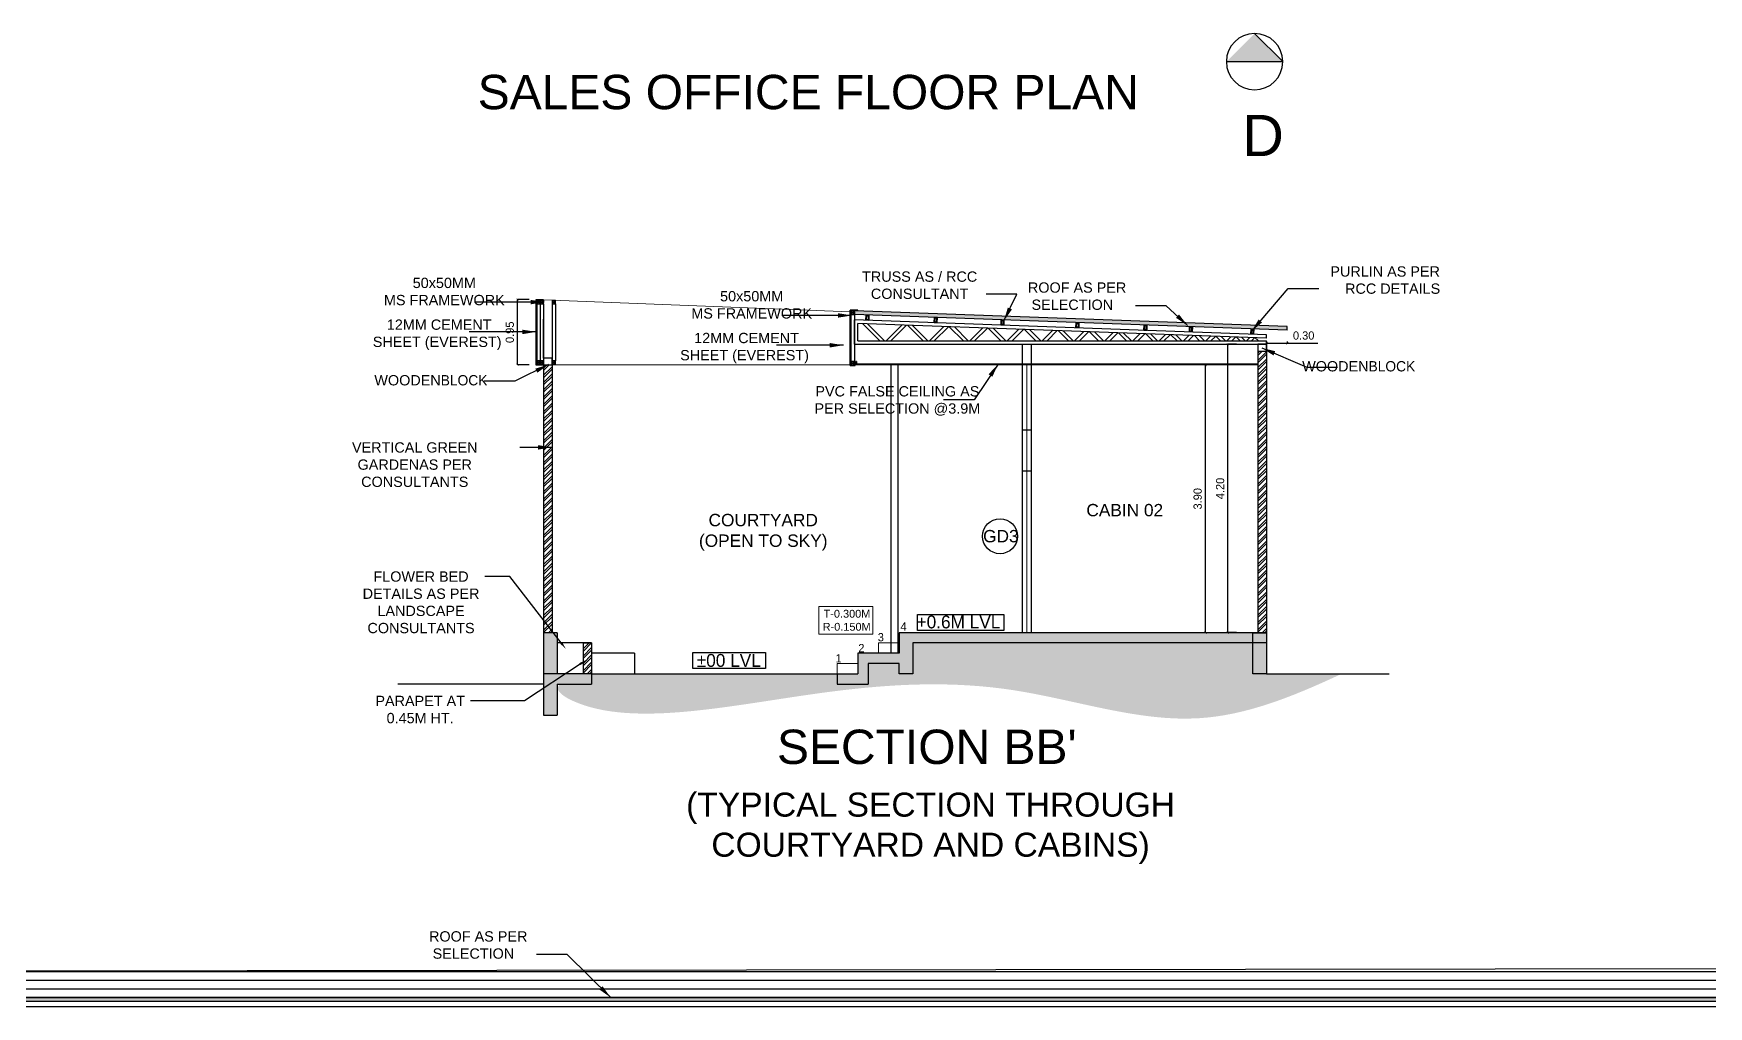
# Model space of a CAD drawing. Header units: metres. Extents: x 494 to 1845, y -666 to 1061.
# Drawn here: x 1492.62 to 1517.01, y 254.01 to 268.19 of the extents above; entities that cross this region are included whole.
import ezdxf
from ezdxf import colors
from ezdxf.entities.mleader import LeaderData, LeaderLine
from ezdxf.math import Vec2, Vec3

# ---------------------------------------------------------------- set-up
doc = ezdxf.new("R2010")
doc.units = ezdxf.units.M
doc.header["$MEASUREMENT"] = 0
doc.linetypes.add('1', pattern=[0])
doc.layers.get('Defpoints').update_dxf_attribs({"color": 12})
for name, color, linetype, lineweight in [('07 TEXT', 7, 'Continuous', 13), ('DIMENSION', 8, 'Continuous', 5), ('VDA-Col-slab', 1, 'Continuous', 30), ('VDA-ELEV LINES', 8, 'Continuous', 9), ('VDA-FURNITURE', 8, 'Continuous', 13), ('VDA-HATCH', 8, 'Continuous', 9), ('VDA-WALL', 250, 'Continuous', 25), ('VDA-WINDOW', 5, 'Continuous', 9)]:
    doc.layers.add(name, color=color, linetype=linetype, lineweight=lineweight)
for name, color, linetype in [('SHEET', 7, 'Continuous'), ('VDA DIMENSION', 8, 'Continuous'), ('VDA-DRIVEWAY', 250, '1'), ('VDA-TEXT', 250, '1'), ('VDA-WALL BELOW', 8, 'Continuous'), ('VDA_CEILING', 250, 'Continuous'), ('VDA_ROOF', 250, 'Continuous'), ('VDA_WALL BELOW', 8, '1')]:
    doc.layers.add(name, color=color, linetype=linetype)
doc.styles.add('0.2', font='arial.ttf', dxfattribs={"height": 0.2})
doc.styles.add('arial', font='arial.ttf', dxfattribs={"height": 0.3})
doc.styles.add('PDF Century Gothic Bold', font='GOTHICB.TTF')
doc.styles.add('RS', font='GOTHIC.TTF')
doc.styles.get("Standard").update_dxf_attribs({"font": 'arial.ttf'})
doc.dimstyles.new('SMALL-1', dxfattribs={"dimtxt": 0.16, "dimasz": 0.035, "dimexe": 0, "dimexo": 0.1, "dimgap": 0.05, "dimtad": 1, "dimzin": 0, "dimdsep": 46, "dimtxsty": 'RS', "dimblk": 'DOT', "dimcen": 2.5, "dimclrd": 256, "dimclre": 256, "dimclrt": 5, "dimadec": 0, "dimazin": 0, "dimtfac": 1, "dimtdec": 3, "dimtofl": 0, "dimtmove": 0, "dimatfit": 3, "dimfxl": 0, "dimtolj": 1, "dimtzin": 0, "dimarcsym": 0})

# ---------------------------------------------------------------- blocks, each defined once
blk = doc.blocks.new('RWRERE')
h = blk.add_hatch(color=251)
h.dxf.hatch_style = 1
h.paths.add_polyline_path([(0, 0.383), (-0.383, 0), (0.383, 0)])
for p, q in [((-0.383, 0), (0, 0.383)), ((0.383, 0), (-0.383, 0))]:
    blk.add_line(p, q)
blk.add_circle((0, 0), 0.383)
blk = doc.blocks.new('sdfsadddddddddddddddddd')
h = blk.add_hatch(color=8)
h.dxf.hatch_style = 1
h.paths.add_polyline_path([(0.05, 0), (0.05, 0.05), (0, 0.05), (0, 0)])
h.paths.add_polyline_path([(0.786, 0), (0.786, 0.05), (0.736, 0.05), (0.736, 0)])
at = {"layer": 'VDA_ROOF'}
for p, q in [((0, 0.05), (0.774, 0.05)), ((0.05, 0), (0, 0.05)), ((0.05, 0.05), (0, 0)), ((0, 0.05), (0, 0)), ((0.736, 0.05), (0.05, 0.05)), ((0.786, 0), (0.736, 0.05)), ((0.786, 0.05), (0.736, 0)), ((0, 0), (0.05, 0)), ((0.772, 0), (0.05, 0))]:
    blk.add_line(p, q, dxfattribs=at)
at = {"layer": 'VDA_ROOF', "lineweight": 30}
for points in [[(0.05, 0), (0.05, 0.05), (0, 0.05), (0, 0)], [(0.786, 0), (0.786, 0.05), (0.736, 0.05), (0.736, 0)]]:
    blk.add_lwpolyline(points, close=True, dxfattribs=at)
blk = doc.blocks.new('AERHGAERTH')
at = {"layer": 'VDA_ROOF'}
h = blk.add_hatch(color=8, dxfattribs=at)
h.dxf.hatch_style = 1
h.paths.add_polyline_path([(8205.522, -3626.215), (8205.602, -3626.215), (8205.602, -3626.175), (8205.522, -3626.175)])
h.paths.add_polyline_path([(8205.532, -3626.205), (8205.592, -3626.205), (8205.592, -3626.185), (8205.532, -3626.185)], flags=16)
for points in [[(8205.602, -3626.215), (8205.522, -3626.215), (8205.522, -3626.175), (8205.602, -3626.175)], [(8205.592, -3626.205), (8205.532, -3626.205), (8205.532, -3626.185), (8205.592, -3626.185)]]:
    blk.add_lwpolyline(points, close=True, dxfattribs=at)
blk = doc.blocks.new('SDAFASDFSD')
for p, q in [((-0.025, -0.025), (0.025, 0.025)), ((-0.025, 0.025), (0.025, -0.025))]:
    blk.add_line(p, q)
at = {"lineweight": 30}
blk.add_lwpolyline([(0.025, 0.025), (-0.025, 0.025), (-0.025, -0.025), (0.025, -0.025)], close=True, dxfattribs=at)
blk = doc.blocks.new('ASFDFASDF')
at = {"layer": 'VDA_ROOF'}
h = blk.add_hatch(color=8, dxfattribs=at)
h.dxf.hatch_style = 1
h.paths.add_polyline_path([(0, -0.929), (-0.05, -0.929), (-0.05, -0.879), (0, -0.879)])
h.paths.add_polyline_path([(0, -0.05), (-0.05, -0.05), (-0.05, 0), (0, 0)])
for p, q in [((-0.05, -0.05), (-0.05, -0.879)), ((0, -0.05), (0, -0.879)), ((0, -0.879), (-0.05, -0.929)), ((-0.05, -0.879), (0, -0.929))]:
    blk.add_line(p, q, dxfattribs=at)
at = {"layer": 'VDA_ROOF', "lineweight": 30}
blk.add_lwpolyline([(0, -0.879), (-0.05, -0.879), (-0.05, -0.929), (0, -0.929)], close=True, dxfattribs=at)
at = {"layer": 'VDA_ROOF'}
blk.add_blockref('SDAFASDFSD', (-0.025, -0.025), dxfattribs=at)
blk = doc.blocks.new('_ArchTick')
at = {"color": 0, "linetype": 'ByBlock', "const_width": 0.15}
blk.add_lwpolyline([(-0.5, -0.5), (0.5, 0.5)], dxfattribs=at)
blk = doc.blocks.new('*D306')
at = {"layer": 'Defpoints', "color": 0}
for p in [(1499.669, 264.31), (1499.937, 264.31), (1499.937, 263.36)]:
    blk.add_point(p, dxfattribs=at)
at = {"layer": 'VDA DIMENSION', "lineweight": -2}
for p, q in [((1499.837, 264.31), (1499.669, 264.31)), ((1499.669, 263.36), (1499.669, 264.31)), ((1499.837, 263.36), (1499.669, 263.36))]:
    blk.add_line(p, q, dxfattribs=at)
at = {"layer": 'VDA DIMENSION', "lineweight": -2, "xscale": 0.035, "yscale": 0.035, "zscale": 0.035}
for p, rotation in [((1499.669, 264.31), 90.00000005197307), ((1499.669, 263.36), 270.000000051973)]:
    blk.add_blockref('_ArchTick', p, dxfattribs=dict(at, rotation=rotation))
at = {"layer": 'VDA DIMENSION', "color": 5, "insert": (1499.556, 263.835), "char_height": 0.12, "attachment_point": 5, "rotation": 90, "style": 'RS'}
blk.add_mtext('\\A1;0.95', dxfattribs=at)
blk = doc.blocks.new('*D307')
at = {"layer": 'Defpoints', "color": 0}
for p in [(1510.01, 263.66), (1510.236, 263.66), (1510.236, 259.46)]:
    blk.add_point(p, dxfattribs=at)
at = {"layer": 'VDA DIMENSION', "lineweight": -2}
for p, q in [((1510.136, 263.66), (1510.01, 263.66)), ((1510.01, 259.46), (1510.01, 263.66)), ((1510.136, 259.46), (1510.01, 259.46))]:
    blk.add_line(p, q, dxfattribs=at)
at = {"layer": 'VDA DIMENSION', "lineweight": -2, "xscale": 0.035, "yscale": 0.035, "zscale": 0.035}
for p, rotation in [((1510.01, 263.66), 90), ((1510.01, 259.46), 270)]:
    blk.add_blockref('_ArchTick', p, dxfattribs=dict(at, rotation=rotation))
at = {"layer": 'VDA DIMENSION', "color": 5, "insert": (1509.897, 261.56), "char_height": 0.12, "attachment_point": 5, "rotation": 90, "style": 'RS'}
blk.add_mtext('\\A1;4.20', dxfattribs=at)
blk = doc.blocks.new('*D308')
at = {"layer": 'Defpoints', "color": 0}
for p in [(1509.683, 263.36), (1509.791, 263.36), (1509.791, 259.46)]:
    blk.add_point(p, dxfattribs=at)
at = {"layer": 'VDA DIMENSION', "lineweight": -2}
for p, q in [((1509.691, 263.36), (1509.683, 263.36)), ((1509.683, 259.46), (1509.683, 263.36)), ((1509.691, 259.46), (1509.683, 259.46))]:
    blk.add_line(p, q, dxfattribs=at)
at = {"layer": 'VDA DIMENSION', "lineweight": -2, "xscale": 0.035, "yscale": 0.035, "zscale": 0.035}
for p, rotation in [((1509.683, 263.36), 90), ((1509.683, 259.46), 270)]:
    blk.add_blockref('_ArchTick', p, dxfattribs=dict(at, rotation=rotation))
at = {"layer": 'VDA DIMENSION', "color": 5, "insert": (1509.57, 261.41), "char_height": 0.12, "attachment_point": 5, "rotation": 90, "style": 'RS'}
blk.add_mtext('\\A1;3.90', dxfattribs=at)
blk = doc.blocks.new('_Dot')
at = {"color": 0, "linetype": 'ByBlock', "lineweight": -2}
blk.add_line((-0.5, 0), (-1, 0), dxfattribs=at)
at = {"color": 0, "linetype": 'ByBlock', "const_width": 0.5}
blk.add_lwpolyline([(-0.25, 0, 1), (0.25, 0, 1)], format="xyb", close=True, dxfattribs=at)
blk = doc.blocks.new('PB')
at = {"layer": 'VDA-HATCH', "lineweight": 40}
h = blk.add_hatch(color=256, dxfattribs=at)
h.dxf.hatch_style = 1
h.paths.add_polyline_path([(1495.965, 261.215), (1495.765, 261.215), (1495.765, 260.615), (1495.965, 260.615)])
at = {"layer": 'VDA-Col-slab'}
blk.add_lwpolyline([(1495.765, 261.215), (1495.965, 261.215), (1495.965, 260.615), (1495.765, 260.615)], close=True, dxfattribs=at)
blk = doc.blocks.new('*D332')
at = {"layer": 'Defpoints', "color": 0}
for p in [(1510.572, 263.799), (1510.872, 263.799), (1510.872, 263.674)]:
    blk.add_point(p, dxfattribs=at)
at = {"layer": 'VDA DIMENSION', "lineweight": -2}
for p, q in [((1510.572, 263.699), (1510.572, 263.674)), ((1510.572, 263.674), (1510.872, 263.674)), ((1510.872, 263.699), (1510.872, 263.674)), ((1510.872, 263.674), (1511.32, 263.674))]:
    blk.add_line(p, q, dxfattribs=at)
at = {"layer": 'VDA DIMENSION', "lineweight": -2, "xscale": 0.035, "yscale": 0.035, "zscale": 0.035, "rotation": 180}
blk.add_blockref('_ArchTick', (1510.572, 263.674), dxfattribs=at)
at = {"layer": 'VDA DIMENSION', "lineweight": -2, "xscale": 0.035, "yscale": 0.035, "zscale": 0.035}
blk.add_blockref('_ArchTick', (1510.872, 263.674), dxfattribs=at)
at = {"layer": 'VDA DIMENSION', "color": 5, "insert": (1511.113, 263.787), "char_height": 0.12, "attachment_point": 5, "style": 'RS'}
blk.add_mtext('\\A1;0.30', dxfattribs=at)

msp = doc.modelspace()

# ---------------------------------------------------------------- hatches: boundary and pattern name
at = {"layer": 'VDA-HATCH'}
for points in [[(1510.8717, 263.8679), (1504.5717, 264.0959), (1504.5717, 264.1459), (1510.8717, 263.9179)], [(1537.3521, 254.1451), (1477.092, 254.1451), (1477.092, 254.0951), (1537.3521, 254.0951)]]:
    msp.add_hatch(color=8, dxfattribs=at).paths.add_polyline_path(points)
at = {"layer": 'VDA-HATCH', "lineweight": 0}
h = msp.add_hatch(dxfattribs=at)
h.set_pattern_fill('ANSI32', color=8, scale=0.2, angle=360)
h.set_pattern_definition([(45, (-38511.77572, 7005.07432), (-0.05303300859, 0.05303300859), []), (45, (-38511.740365, 7005.07432), (-0.05303300859, 0.05303300859), [])])
h.paths.add_polyline_path([(1510.4467, 263.5597), (1510.4467, 259.4597), (1510.5717, 259.4597), (1510.5717, 263.5597)])
h.paths.add_polyline_path([(1500.0467, 263.3597), (1500.1717, 263.3597), (1500.1717, 259.4597), (1500.0467, 259.4597)])
h.paths.add_polyline_path([(1500.6217, 258.8597), (1500.6217, 259.3097), (1500.7467, 259.3097), (1500.7467, 258.8597)])
at = {"layer": 'VDA-HATCH', "lineweight": 40}
h = msp.add_hatch(color=256, dxfattribs=at)
h.dxf.hatch_style = 1
h.paths.add_polyline_path([(1510.3717, 259.4597), (1505.4217, 259.4597), (1505.4217, 259.3097), (1510.3717, 259.3097)])
h.paths.add_polyline_path([(1500.7467, 258.7097), (1500.7467, 258.8597), (1500.0467, 258.8597), (1500.0467, 258.2597), (1500.2467, 258.2597), (1500.2467, 258.7097)])
h.paths.add_polyline_path([(1504.3217, 258.8597), (1504.3217, 258.7097), (1504.7717, 258.7097), (1504.7717, 259.0097), (1505.2217, 259.0097), (1505.2217, 259.1597), (1504.6217, 259.1597), (1504.6217, 258.8597)])
h = msp.add_hatch(color=256, dxfattribs=at)
h.dxf.hatch_style = 1
h.paths.add_polyline_path([(1500.2467, 259.4597), (1500.0467, 259.4597), (1500.0467, 258.8597), (1500.2467, 258.8597)])
at = {"layer": 'VDA-HATCH'}
h = msp.add_hatch(dxfattribs=at)
h.set_pattern_fill('2X2BRIKS', color=256, scale=0.03, angle=45)
h.set_pattern_definition([(45, (1499.78462, 258.2601), (-0.1697056, 0.1697056), [0.03, 0]), (45, (1499.69977, 258.34495), (8e-17, 0.3394113), [0.24, -0.24]), (135, (1499.78462, 258.2601), (-0.1697056, -0.1697056), [0.03, 0]), (135, (1500.03918, 258.51466), (-0.3394113, 1e-16), [0.24, -0.24])])
edge = h.paths.add_edge_path()
edge.add_spline(control_points=[(1500.2467, 258.6469), (1500.2813, 258.5666), (1501.199, 258.021), (1503.8066, 258.656), (1506.8962, 258.7994), (1509.4144, 257.9083), (1510.9426, 258.5248), (1511.609, 258.8337)], knot_values=[0.356133, 0.356133, 0.356133, 0.356133, 0.8073889, 4.8527786, 7.5180724, 10.2491507, 12.3787206, 12.3787206, 12.3787206, 12.3787206], degree=3, periodic=0)
edge.add_spline(control_points=[(1511.609, 258.8337), (1511.6276, 258.8423), (1511.6462, 258.851), (1511.6648, 258.8597)], knot_values=[12.3787206, 12.3787206, 12.3787206, 12.3787206, 12.4381902, 12.4381902, 12.4381902, 12.4381902], degree=3, periodic=0)
edge.add_line((1511.6648, 258.8597), (1510.5717, 258.8597))
edge.add_line((1510.5717, 258.8597), (1510.5717, 259.3097))
edge.add_line((1510.5717, 259.3097), (1505.4217, 259.3097))
edge.add_line((1505.4217, 259.3097), (1505.4217, 259.0097))
edge.add_line((1505.4217, 259.0097), (1504.7717, 259.0097))
edge.add_line((1504.7717, 259.0097), (1504.7717, 258.7097))
edge.add_line((1504.7717, 258.7097), (1504.3217, 258.7097))
edge.add_line((1504.3217, 258.7097), (1504.3217, 258.8597))
edge.add_line((1504.3217, 258.8597), (1500.7467, 258.8597))
edge.add_line((1500.7467, 258.8597), (1500.7467, 258.7097))
edge.add_line((1500.7467, 258.7097), (1500.2467, 258.7097))
edge.add_line((1500.2467, 258.7097), (1500.2797, 258.7097))
edge.add_line((1500.2797, 258.7097), (1500.2467, 258.6469))
at = {"layer": 'VDA-HATCH', "lineweight": 40}
h = msp.add_hatch(color=256, dxfattribs=at)
h.dxf.hatch_style = 1
h.paths.add_polyline_path([(1505.4217, 259.4597), (1505.2217, 259.4597), (1505.2217, 258.8597), (1505.4217, 258.8597)])
at = {"layer": 'VDA_ROOF'}
h = msp.add_hatch(dxfattribs=at)
h.set_pattern_fill('ANSI31', color=253, angle=135)
h.set_pattern_definition([(180, (1476.78213, 253.77399), (-2e-17, -0.125), [])])
h.paths.add_polyline_path([(1537.3521, 254.1451), (1536.8572, 254.1451), (1536.4072, 254.1451), (1477.092, 254.1451), (1477.092, 254.5152), (1537.352, 254.5982)])

# ---------------------------------------------------------------- linework, layer by layer
for points in [[(1505.4893, 259.7259), (1506.7494, 259.7259), (1506.7494, 259.4918), (1505.4893, 259.4918)], [(1502.2176, 259.171), (1503.2768, 259.171), (1503.2768, 258.9398), (1502.2176, 258.9398)]]:
    msp.add_lwpolyline(points, close=True)
at = {"layer": '07 TEXT'}
msp.add_lwpolyline([(1504.8404, 259.8389), (1504.0561, 259.8389), (1504.0561, 259.4397), (1504.8404, 259.4397)], close=True, dxfattribs=at)
at = {"layer": 'VDA-Col-slab'}
for p, q in [((1500.2467, 259.4597), (1500.0467, 259.4597)), ((1500.0467, 259.4597), (1500.0467, 258.2597)), ((1500.2467, 259.4597), (1500.2467, 258.8597)), ((1510.5717, 259.4597), (1505.2217, 259.4597)), ((1505.2217, 259.4597), (1505.2217, 259.1597)), ((1510.5717, 259.4597), (1510.5717, 258.8597)), ((1504.6217, 259.1597), (1504.6217, 258.8597)), ((1505.2217, 259.1597), (1504.6217, 259.1597)), ((1504.7717, 259.0097), (1504.7717, 258.7097)), ((1500.7467, 258.8597), (1500.0467, 258.8597)), ((1500.7467, 258.8597), (1500.7467, 258.7097)), ((1504.3217, 258.8597), (1504.3217, 258.7097)), ((1504.3217, 258.8597), (1504.6217, 258.8597)), ((1500.2467, 258.7097), (1500.7467, 258.7097)), ((1500.2467, 258.7097), (1500.2467, 258.2597)), ((1504.3217, 258.7097), (1504.7717, 258.7097)), ((1500.0467, 258.2597), (1500.2467, 258.2597))]:
    msp.add_line(p, q, dxfattribs=at)
msp.add_lwpolyline([(1510.5717, 259.3097), (1505.4217, 259.3097), (1505.4217, 258.8597), (1505.2217, 258.8597), (1505.2217, 259.0097), (1504.7717, 259.0097)], dxfattribs=at)
at = {"layer": 'VDA-DRIVEWAY', "color": 250, "lineweight": 30, "true_color": 0x2c2e2f}
for p, q in [((1500.7467, 258.8597), (1504.3217, 258.8597)), ((1510.5717, 258.8597), (1512.3595, 258.8597)), ((1500.0467, 258.7097), (1497.9265, 258.7097))]:
    msp.add_line(p, q, dxfattribs=at)
at = {"layer": 'VDA-ELEV LINES'}
for p, q in [((1500.0467, 264.3097), (1504.5117, 264.1341)), ((1500.1717, 263.3597), (1504.5117, 263.3597)), ((1504.9217, 259.1597), (1504.9217, 259.3097)), ((1504.9217, 259.3097), (1505.2217, 259.3097)), ((1504.3217, 258.8597), (1504.3217, 259.0097)), ((1504.3217, 259.0097), (1504.6217, 259.0097))]:
    msp.add_line(p, q, dxfattribs=at)
at = {"layer": 'VDA-FURNITURE'}
msp.add_line((1505.2217, 259.4597), (1510.5717, 259.4597), dxfattribs=at)
at = {"layer": 'VDA-TEXT', "color": 253}
msp.add_circle((1506.6923, 260.8647), 0.2546, dxfattribs=at)
at = {"layer": 'VDA-WALL'}
for p, q in [((1510.5717, 263.6597), (1510.5717, 258.9097)), ((1504.5917, 263.4097), (1504.5917, 263.3597)), ((1504.6022, 263.4097), (1504.6022, 263.3702)), ((1510.4467, 263.5597), (1510.4467, 259.4597)), ((1500.0467, 263.3597), (1500.0467, 258.8597)), ((1500.1717, 263.3597), (1500.1717, 259.4597)), ((1500.6217, 259.3097), (1500.6217, 258.8597)), ((1500.6217, 259.3097), (1500.7467, 259.3097)), ((1500.7467, 259.3097), (1500.7467, 258.8597))]:
    msp.add_line(p, q, dxfattribs=at)
msp.add_lwpolyline([(1507.0217, 263.6597), (1507.1467, 263.6597), (1507.1467, 263.3702), (1507.0217, 263.3702)], close=True, dxfattribs=at)
msp.add_lwpolyline([(1510.4467, 263.5597), (1510.5717, 263.5597)], dxfattribs=at)
at = {"layer": 'VDA-WALL BELOW'}
for p, q in [((1500.7467, 259.3097), (1500.2467, 259.3097)), ((1501.3717, 259.1597), (1500.7467, 259.1597)), ((1501.3717, 259.1597), (1501.3717, 258.8597))]:
    msp.add_line(p, q, dxfattribs=at)
at = {"layer": 'VDA-WINDOW'}
msp.add_line((1507.0842, 263.3597), (1507.0842, 259.4597), dxfattribs=at)
at = {"layer": 'VDA_CEILING'}
for p, q in [((1504.6022, 263.4097), (1504.5917, 263.4097)), ((1510.4467, 263.3702), (1504.6022, 263.3702)), ((1510.4467, 263.3597), (1504.5917, 263.3597))]:
    msp.add_line(p, q, dxfattribs=at)
at = {"layer": 'VDA_ROOF'}
for p, q in [((1500.0467, 264.2991), (1500.0467, 264.3097)), ((1500.0467, 264.2999), (1500.0467, 264.2899)), ((1500.0467, 264.2398), (1500.0467, 264.2898)), ((1504.5117, 263.3497), (1504.5117, 264.1559)), ((1504.6217, 264.1559), (1504.5117, 264.1559)), ((1504.6217, 264.1459), (1504.5217, 264.1459)), ((1510.8717, 263.9179), (1504.5717, 264.1459)), ((1504.5717, 264.0959), (1504.5717, 264.1459)), ((1504.6217, 264.1459), (1504.6217, 264.1559)), ((1500.0467, 263.4591), (1500.0467, 264.0282)), ((1510.8717, 263.8679), (1504.5717, 264.0959)), ((1510.5717, 263.7987), (1504.5717, 264.0159)), ((1504.5717, 263.6597), (1504.5717, 264.0159)), ((1510.5717, 263.7487), (1504.6217, 263.964)), ((1504.6217, 263.7097), (1504.6217, 263.964)), ((1504.6898, 263.9615), (1504.9416, 263.7097)), ((1504.7631, 263.9589), (1505.0123, 263.7097)), ((1505.2647, 263.9407), (1505.0336, 263.7097)), ((1505.333, 263.9383), (1505.1044, 263.7097)), ((1505.3448, 263.9378), (1505.573, 263.7097)), ((1505.4181, 263.9352), (1505.6437, 263.7097)), ((1505.874, 263.9187), (1505.665, 263.7097)), ((1505.9422, 263.9162), (1505.7357, 263.7097)), ((1505.9541, 263.9158), (1506.1602, 263.7097)), ((1506.0274, 263.9131), (1506.2309, 263.7097)), ((1506.4407, 263.8982), (1506.2522, 263.7097)), ((1506.5089, 263.8957), (1506.3229, 263.7097)), ((1506.5208, 263.8953), (1506.7064, 263.7097)), ((1506.5941, 263.8926), (1506.7771, 263.7097)), ((1506.9678, 263.8791), (1506.7984, 263.7097)), ((1507.036, 263.8766), (1506.8691, 263.7097)), ((1507.0479, 263.8762), (1507.2144, 263.7097)), ((1507.1212, 263.8735), (1507.2851, 263.7097)), ((1507.4581, 263.8614), (1507.3064, 263.7097)), ((1507.5263, 263.8589), (1507.3771, 263.7097)), ((1507.5382, 263.8585), (1507.687, 263.7097)), ((1510.8717, 263.8679), (1510.8717, 263.9179)), ((1504.5717, 263.6597), (1510.5717, 263.6597)), ((1504.6217, 263.7097), (1510.5717, 263.7097)), ((1507.6115, 263.8558), (1507.7577, 263.7097)), ((1507.9142, 263.8449), (1507.779, 263.7097)), ((1507.9824, 263.8424), (1507.8497, 263.7097)), ((1507.9942, 263.842), (1508.1265, 263.7097)), ((1508.0676, 263.8393), (1508.1972, 263.7097)), ((1508.3383, 263.8295), (1508.2185, 263.7097)), ((1508.4066, 263.827), (1508.2892, 263.7097)), ((1508.4184, 263.8266), (1508.5353, 263.7097)), ((1508.4918, 263.8239), (1508.6061, 263.7097)), ((1508.7329, 263.8152), (1508.6274, 263.7097)), ((1508.8011, 263.8127), (1508.6981, 263.7097)), ((1508.813, 263.8123), (1508.9156, 263.7097)), ((1508.8863, 263.8097), (1508.9863, 263.7097)), ((1509.0999, 263.8019), (1509.0076, 263.7097)), ((1509.1681, 263.7995), (1509.0783, 263.7097)), ((1509.18, 263.799), (1509.2693, 263.7097)), ((1509.2533, 263.7964), (1509.3401, 263.7097)), ((1509.4413, 263.7896), (1509.3614, 263.7097)), ((1509.5095, 263.7871), (1509.4321, 263.7097)), ((1509.5213, 263.7867), (1509.5984, 263.7097)), ((1509.5947, 263.784), (1509.6691, 263.7097)), ((1509.7588, 263.7781), (1509.6904, 263.7097)), ((1509.827, 263.7756), (1509.7611, 263.7097)), ((1509.8389, 263.7752), (1509.9044, 263.7097)), ((1509.9122, 263.7725), (1509.9751, 263.7097)), ((1510.0541, 263.7674), (1509.9964, 263.7097)), ((1510.1224, 263.7649), (1510.0671, 263.7097)), ((1510.1342, 263.7645), (1510.189, 263.7097)), ((1510.2076, 263.7619), (1510.2597, 263.7097)), ((1510.3288, 263.7575), (1510.281, 263.7097)), ((1510.3971, 263.755), (1510.3517, 263.7097)), ((1510.4089, 263.7546), (1510.4538, 263.7097)), ((1510.5717, 263.7487), (1510.5717, 263.7987)), ((1510.5717, 263.6597), (1510.5717, 263.7097)), ((1504.5717, 263.4097), (1504.5817, 263.4097)), ((1504.5817, 263.3497), (1504.5817, 263.4097)), ((1504.5117, 263.3497), (1504.5817, 263.3497)), ((1477.092, 254.1451), (1537.3521, 254.1451)), ((1477.092, 254.0948), (1537.3521, 254.0948)), ((1477.092, 254.0149), (1537.3521, 254.0149))]:
    msp.add_line(p, q, dxfattribs=at)
at = {"layer": 'VDA_ROOF', "color": 254}
msp.add_line((1477.092, 254.5143), (1537.3521, 254.5982), dxfattribs=at)
at = {"layer": 'VDA_ROOF'}
for points in [[(1500.0467, 264.3097), (1499.9367, 264.3097), (1499.9367, 263.3597), (1500.0467, 263.3597)], [(1500.0467, 264.2997), (1499.9467, 264.2997), (1499.9467, 263.3697), (1500.0467, 263.3697)]]:
    msp.add_lwpolyline(points, dxfattribs=at)
at = {"layer": 'VDA_ROOF', "lineweight": 30}
msp.add_lwpolyline([(1510.5717, 263.5597), (1510.5717, 263.6597), (1510.4467, 263.6597), (1510.4467, 263.5597), (1510.5717, 263.5597)], dxfattribs=at)
msp.add_lwpolyline([(1500.0467, 263.3597), (1500.1717, 263.3597), (1500.1717, 263.4597), (1500.0467, 263.4597)], close=True, dxfattribs=at)
at = {"layer": 'VDA_WALL BELOW'}
for p, q in [((1505.1092, 259.1597), (1505.1092, 263.3702)), ((1505.2092, 259.1597), (1505.2092, 263.3702)), ((1507.0217, 259.4597), (1507.0217, 263.3597)), ((1507.1467, 263.3597), (1507.1467, 259.4597)), ((1507.1467, 262.4097), (1507.0217, 262.4097)), ((1507.1467, 261.8097), (1507.0217, 261.8097))]:
    msp.add_line(p, q, dxfattribs=at)

# ---------------------------------------------------------------- block references
at = {"xscale": -1.072497202074923, "yscale": 1.072497202074923, "zscale": 1.072497202074923}
msp.add_blockref('RWRERE', (1510.3992, 267.7763), dxfattribs=at)
at = {"color": 4, "rotation": 90}
msp.add_blockref('sdfsadddddddddddddddddd', (1504.5717, 263.3597), dxfattribs=at)
at = {"layer": 'DIMENSION'}
msp.add_blockref('PB', (14.6066, -1.7554), dxfattribs=at)
at = {"layer": 'VDA-WALL'}
for p in [(1499.9967, 264.2997), (1500.0467, 264.2997), (1500.2217, 264.2997)]:
    msp.add_blockref('ASFDFASDF', p, dxfattribs=at)
at = {"layer": 'VDA_ROOF'}
for p, rotation in [((5425.3607, 8333.091), 267.9272910598039), ((5426.3549, 8333.0551), 267.9272910588195), ((5427.327, 8333.0199), 267.927291059849), ((5428.4179, 8332.9804), 267.9272910598068), ((5429.4087, 8332.9445), 267.9272910598786), ((5430.0701, 8332.9206), 267.9272910598169), ((5430.9653, 8332.8882), 267.9272910585095)]:
    msp.add_blockref('AERHGAERTH', p, dxfattribs=dict(at, rotation=rotation))

# ---------------------------------------------------------------- texts
at = {"insert": (1510.2192, 267.001), "char_height": 0.6, "width": 3.795522, "attachment_point": 1}
msp.add_mtext('D', dxfattribs=at)
at = {"layer": 'SHEET', "lineweight": 9, "attachment_point": 5}
for s, insert, char_height, width in [('\\pt13;SALES OFFICE FLOOR PLAN', (1503.9002, 267.3305), 0.5, 16.971429), ("\\pt13;SECTION BB'", (1505.6266, 257.7938), 0.5, 16.971429), ('\\pt13;(TYPICAL SECTION THROUGH COURTYARD AND CABINS)', (1505.6809, 256.6108), 0.35, 8.990856)]:
    msp.add_mtext(s, dxfattribs=dict(at, insert=insert, char_height=char_height, width=width))
at = {"layer": 'VDA-TEXT', "style": '0.2'}
for s, p in [('T-0.300M', (1504.1241, 259.6787)), ('R-0.150M ', (1504.1107, 259.4886))]:
    msp.add_text(s, height=0.11382, rotation=0, dxfattribs=at).set_placement(p)
at = {"layer": 'VDA-TEXT', "color": 1, "style": 'RS', "oblique": 0, "width": 1}
for s, p in [('+0.6M LVL', (1505.4777, 259.5225)), ('%%P00 LVL', (1502.2773, 258.9619))]:
    msp.add_text(s, height=0.1875, rotation=0, dxfattribs=at).set_placement(p)
at = {"layer": 'VDA-TEXT', "char_height": 0.15, "attachment_point": 2}
for s, insert, width in [('50x50MM \\PMS FRAMEWORK ', (1498.6018, 264.6293), 2.738497), ('\\pt8;TRUSS AS / RCC CONSULTANT', (1505.5222, 264.7208), 1.725941), ('\\pi0.05854;PURLIN AS PER \\P\\pi0.27658;RCC DETAILS', (1512.2701, 264.7955), 1.725941), ('50x50MM \\PMS FRAMEWORK ', (1503.0768, 264.435), 2.738497), ('\\pi0.13998;ROOF AS PER \\pi0.13998;SELECTION', (1507.7447, 264.5616), 1.725941), (' 12MM CEMENT SHEET (EVEREST)', (1498.4981, 264.0211), 2.236626), (' 12MM CEMENT SHEET (EVEREST)', (1502.9731, 263.8268), 2.236626), ('\\pi0.38719;WOODEN{\\fCentury Gothic|b0|i0|c0|p34;\\p\\pi0.38719;BLOCK ', (1511.7206, 263.4147), 1.725941), ('\\pi0.38719;WOODEN{\\fCentury Gothic|b0|i0|c0|p34;\\p\\pi0.38719;BLOCK ', (1498.2128, 263.2111), 1.725941), ('PVC FALSE CEILING AS PER SELECTION @3.9M', (1505.1979, 263.0501), 2.48466), ('{\\c0;VERTICAL GREEN GARDEN}{\\c0;AS PER CONSULTANTS}\\P\\pi1.35327; ', (1498.1716, 262.2326), 2.804231), ('\\pi0.13998;ROOF AS PER \\pi0.13998;SELECTION', (1499.0254, 255.1112), 1.725941)]:
    msp.add_mtext(s, dxfattribs=dict(at, insert=insert, width=width))
at = {"layer": 'VDA-TEXT'}
for s, insert, char_height, width, attachment_point, style in [('\\pi0.12806;COURTYARD \\P(OPEN TO SKY)', (1503.1808, 260.9227), 0.18, 4.378113, 5, 'arial'), ('{\\fArial|b0|i0|c0|p34;CABIN 02}', (1507.9494, 261.1521), 0.18, 2.162233, 7, 'PDF Century Gothic Bold'), ('\\pi0.95736;4', (1504.286, 259.6102), 0.12, 2.007073, 1, 'RS'), ('\\pi0.95781;2', (1503.6714, 259.2951), 0.12, 2.007073, 1, 'RS'), ('\\pi0.95753;3', (1503.9551, 259.4538), 0.12, 2.007073, 1, 'RS'), ('\\pi0.96442;1', (1503.3329, 259.1467), 0.12, 2.007073, 1, 'RS')]:
    msp.add_mtext(s, dxfattribs=dict(at, insert=insert, char_height=char_height, width=width, attachment_point=attachment_point, style=style))
at = {"layer": 'VDA-TEXT', "color": 253, "insert": (1506.4462, 260.7729), "char_height": 0.18, "width": 2.162233, "attachment_point": 7, "style": 'PDF Century Gothic Bold'}
msp.add_mtext('{\\fArial|b0|i0|c0|p34;GD3}', dxfattribs=at)

# ---------------------------------------------------------------- dimensions: what is measured, and where the dimension line sits
at = {"layer": 'VDA DIMENSION'}
dim = msp.add_linear_dim(base=(1499.6686, 264.3097), p1=(1499.9367, 263.3597), p2=(1499.9367, 264.3097), angle=90, dimstyle='SMALL-1', override={"dimtxt": 0.12, "dimblk": 'ArchTick', "dimarcsym": 1}, dxfattribs=at)
dim.commit()
dim.dimension.update_dxf_attribs({"geometry": '*D306', "text_midpoint": (1499.6686, 263.8347), "dimtype": 161})
for p1, p2, distance, picture, middle in [((1510.5717, 263.7987), (1510.8717, 263.7987), -0.1244, '*D332', (1511.1134, 263.7873)), ((1510.236, 259.4597), (1510.236, 263.6597), 0.2262, '*D307', (1509.8968, 261.5597)), ((1509.7913, 259.4597), (1509.7913, 263.3597), 0.1081, '*D308', (1509.5702, 261.4097))]:
    dim = msp.add_aligned_dim(p1=p1, p2=p2, distance=distance, dimstyle='SMALL-1', override={"dimtxt": 0.12, "dimblk": 'ArchTick', "dimarcsym": 1}, dxfattribs=at)
    dim.commit()
    dim.dimension.update_dxf_attribs({"geometry": picture, "text_midpoint": middle})

# ---------------------------------------------------------------- leaders
at = {"layer": 'VDA-TEXT'}
for points in [[(1506.7489, 264.0011), (1506.9372, 264.3921), (1506.4911, 264.3921)], [(1510.3515, 263.8463), (1510.8865, 264.4743), (1511.3326, 264.4743)], [(1500.057, 264.2744), (1499.0394, 264.2744)], [(1504.532, 264.0801), (1503.5144, 264.0801)], [(1509.4232, 263.9352), (1509.1088, 264.2222), (1508.6626, 264.2222)], [(1499.9367, 263.8405), (1498.9636, 263.8405)], [(1504.4117, 263.6461), (1503.4386, 263.6461)], [(1506.6643, 263.3717), (1506.3175, 262.8508), (1505.8713, 262.8508)], [(1510.5025, 263.6071), (1511.1585, 263.3263), (1511.6046, 263.3263)], [(1500.1209, 263.3638), (1499.6291, 263.1227), (1499.183, 263.1227)], [(1500.1641, 262.1585), (1499.6992, 262.1585)], [(1501.0257, 254.1451, 0), (1500.3895, 254.7717, 0), (1499.9434, 254.7717, 0)]]:
    msp.add_leader(points, dimstyle='SMALL-1', override={"dimasz": 0.2, "dimtad": 0, "dimclrd": 8, "dimfxl": 0}, dxfattribs=at)
ml = msp.add_multileader_mtext('Standard', dxfattribs=at)
ml.set_content('{\\C256;FLOWER BED \\PDETAILS AS PER LANDSCAPE CONSULTANTS}', color=105)
ml.set_leader_properties()
ml.build(insert=Vec2(0, 0))
ml.multileader.update_dxf_attribs({"dogleg_length": 0.36, "arrow_head_size": 0.11})
ctx = ml.context
ctx.base_point, ctx.char_height, ctx.arrow_head_size, ctx.landing_gap_size, ctx.plane_origin = Vec3(1497.3322, 260.2761), 0.15, 0.11, 0.09, Vec3(1500.3702, 259.2243)
ctx.text_align_type = 1
notes = []
notes.append((ctx, [(0, (1, 1, 0), (1499.5536, 260.2761), (-1, 0), 0.36, [(0, [(1500.3702, 259.2243)], 0, [])])]))
ctx.mtext.insert, ctx.mtext.width, ctx.mtext.alignment, ctx.mtext.flow_direction = Vec3(1498.2629, 260.3524), 2.271758, 2, 5
ml = msp.add_multileader_mtext('Standard', dxfattribs=at)
ml.set_content('PARAPET AT \\P0.45M HT.', color=256)
ml.set_leader_properties()
ml.build(insert=Vec2(0, 0))
ml.multileader.update_dxf_attribs({"dogleg_length": 0.7876, "arrow_head_size": 0.11})
ctx = ml.context
ctx.base_point, ctx.char_height, ctx.arrow_head_size, ctx.landing_gap_size, ctx.plane_origin = Vec3(1497.5188, 258.4646), 0.15, 0.11, 0.09, Vec3(1499.7634, 257.3822)
ctx.text_align_type = 1
notes.append((ctx, [(0, (1, 1, 0), (1499.7703, 258.4646), (-1, 0), 0.7876, [(0, [(1500.6691, 259.062)], 0, [])])]))
ctx.mtext.insert, ctx.mtext.alignment, ctx.mtext.flow_direction = Vec3(1498.2507, 258.5409), 2, 5
for ctx, leaders in notes:
    for number, flags, end, landing, length, lines in leaders:
        leader = LeaderData()
        leader.index, (leader.has_last_leader_line, leader.has_dogleg_vector, leader.attachment_direction) = number, flags
        leader.last_leader_point, leader.dogleg_vector, leader.dogleg_length = Vec3(end), Vec3(landing), length
        for number, points, colour, breaks in lines:
            line = LeaderLine()
            line.index, line.vertices, line.color, line.breaks = number, Vec3.list(points), colors.encode_raw_color(colour), breaks
            leader.lines.append(line)
        ctx.leaders.append(leader)

doc.saveas('drawing.dxf')
